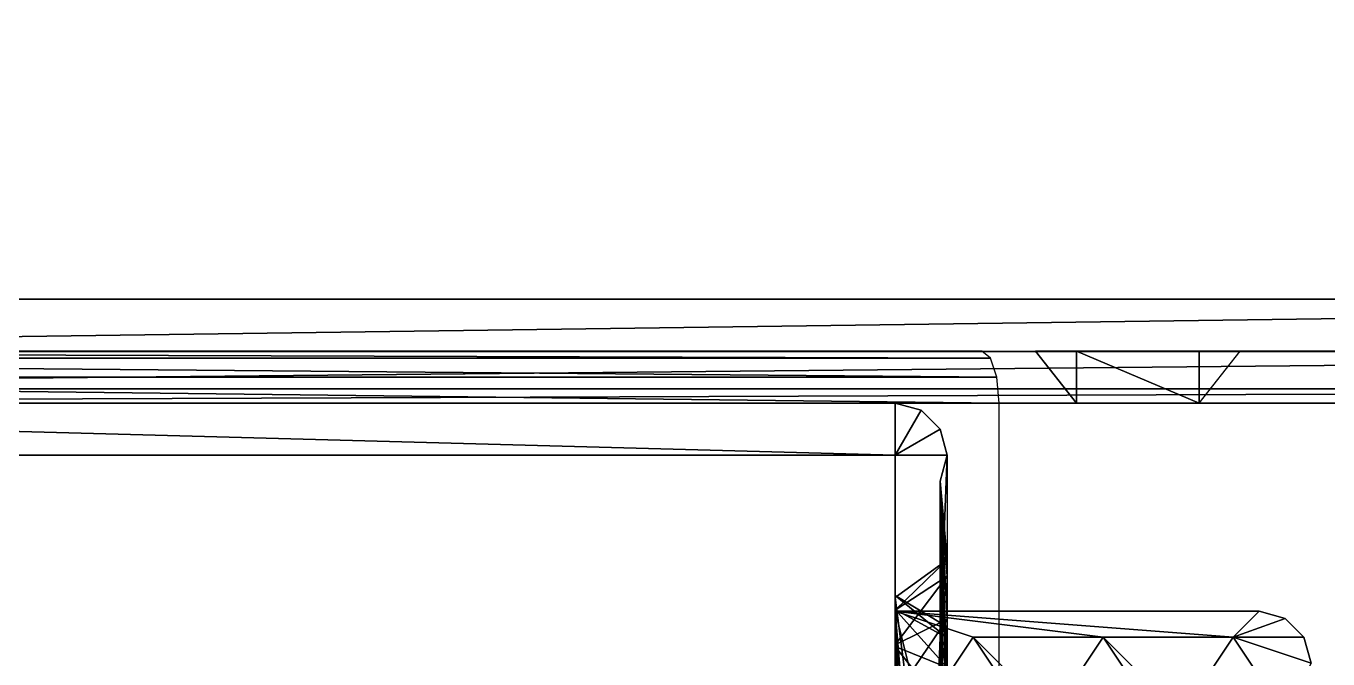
# Model space of a CAD drawing. Extents: x -226 to 261, y -163 to 113.
# Drawn here: x 23.2 to 85.8, y -82.3 to -51.9 of the extents above; entities that cross this region are included whole.
import ezdxf

# ---------------------------------------------------------------- set-up
doc = ezdxf.new("R2010")
doc.units = 0
doc.header["$MEASUREMENT"] = 0
doc.layers.get('0').update_dxf_attribs({"linetype": 'CONTINUOUS'})

msp = doc.modelspace()

# ---------------------------------------------------------------- linework, layer by layer
for points in [[(155, 15, -5), (-30, 15, -5), (-30, -65, -5)], [(155, -65, -5), (155, 15, -5), (-30, -65, -5)], [(155, -65, -5), (-30, -65, -5), (-29.9999, -67.5225, -5.6832)], [(155, -67.5225, -5.6832), (155, -65, -5), (-29.9999, -67.5225, -5.6832)], [(-34.1667, -67.5, 12.5), (-34.5833, -67.8349, 13.75), (69.5833, -67.8349, 13.75)], [(-34.1667, -67.5, 12.5), (69.5833, -67.8349, 13.75), (69.1667, -67.5, 12.5)], [(-32.5, -67.5, 7.5), (-34.1667, -67.5, 12.5), (69.1667, -67.5, 12.5)], [(-32.5, -67.5, 7.5), (69.1667, -67.5, 12.5), (67.5, -67.5, 7.5)], [(155, -67.5225, -5.6832), (-29.9999, -67.5225, -5.6832), (-29.9999, -69.3168, -7.4775)], [(155, -69.3168, -7.4775), (155, -67.5225, -5.6832), (-29.9999, -69.3168, -7.4775)], [(73.7188, -70, -27.8945), (73.7188, -67.5, -20), (71.75, -67.5, -20)], [(71.75, -67.5, -28.4109), (73.7188, -70, -27.8945), (71.75, -67.5, -20)], [(73.7188, -70, -33.8153), (73.7188, -67.5, -25.9209), (71.75, -67.5, -25.9209)], [(71.75, -67.5, -34.3317), (73.7188, -70, -33.8153), (71.75, -67.5, -25.9209)], [(73.7188, -70, -39.7362), (73.7188, -67.5, -31.8417), (71.75, -67.5, -31.8417)], [(71.75, -67.5, -40.2526), (73.7188, -70, -39.7362), (71.75, -67.5, -31.8417)], [(73.7188, -70, -45.657), (73.7188, -67.5, -37.7626), (71.75, -67.5, -37.7626)], [(71.75, -67.5, -46.1734), (73.7188, -70, -45.657), (71.75, -67.5, -37.7626)], [(73.7188, -70, -57.4987), (73.7188, -67.5, -49.6043), (71.75, -67.5, -49.6043)], [(71.75, -67.5, -58.0152), (73.7188, -70, -57.4987), (71.75, -67.5, -49.6043)], [(73.7188, -70, -63.4196), (73.7188, -67.5, -55.5251), (71.75, -67.5, -55.5251)], [(71.75, -67.5, -63.936), (73.7188, -70, -63.4196), (71.75, -67.5, -55.5251)], [(73.7188, -70, -69.3405), (73.7188, -67.5, -61.446), (71.75, -67.5, -61.446)], [(71.75, -67.5, -69.8569), (73.7188, -70, -69.3405), (71.75, -67.5, -61.446)], [(73.7188, -70, -51.6203), (73.7188, -67.5, -43.7152), (71.75, -67.5, -43.7152)], [(71.75, -67.5, -52.1374), (73.7188, -70, -51.6203), (71.75, -67.5, -43.7152)], [(79.625, -70, -27.8945), (79.625, -67.5, -20), (73.7188, -67.5, -20)], [(73.7188, -70, -27.8945), (79.625, -70, -27.8945), (73.7188, -67.5, -20)], [(79.625, -70, -33.8153), (79.625, -67.5, -25.9209), (73.7188, -67.5, -25.9209)], [(73.7188, -70, -33.8153), (79.625, -70, -33.8153), (73.7188, -67.5, -25.9209)], [(79.625, -70, -39.7362), (79.625, -67.5, -31.8417), (73.7188, -67.5, -31.8417)], [(73.7188, -70, -39.7362), (79.625, -70, -39.7362), (73.7188, -67.5, -31.8417)], [(79.625, -70, -45.657), (79.625, -67.5, -37.7626), (73.7188, -67.5, -37.7626)], [(73.7188, -70, -45.657), (79.625, -70, -45.657), (73.7188, -67.5, -37.7626)], [(79.625, -70, -57.4987), (79.625, -67.5, -49.6043), (73.7188, -67.5, -49.6043)], [(73.7188, -70, -57.4987), (79.625, -70, -57.4987), (73.7188, -67.5, -49.6043)], [(79.625, -70, -63.4196), (79.625, -67.5, -55.5251), (73.7188, -67.5, -55.5251)], [(73.7188, -70, -63.4196), (79.625, -70, -63.4196), (73.7188, -67.5, -55.5251)], [(79.625, -70, -69.3405), (79.625, -67.5, -61.446), (73.7188, -67.5, -61.446)], [(73.7188, -70, -69.3405), (79.625, -70, -69.3405), (73.7188, -67.5, -61.446)], [(79.625, -70, -51.6203), (79.625, -67.5, -43.7152), (73.7188, -67.5, -43.7152)], [(73.7188, -70, -51.6203), (79.625, -70, -51.6203), (73.7188, -67.5, -43.7152)], [(81.5938, -67.5, -28.4109), (81.5938, -67.5, -20), (79.625, -67.5, -20)], [(79.625, -70, -27.8945), (81.5938, -67.5, -28.4109), (79.625, -67.5, -20)], [(81.5938, -67.5, -34.3317), (81.5938, -67.5, -25.9209), (79.625, -67.5, -25.9209)], [(79.625, -70, -33.8153), (81.5938, -67.5, -34.3317), (79.625, -67.5, -25.9209)], [(81.5938, -67.5, -40.2526), (81.5938, -67.5, -31.8417), (79.625, -67.5, -31.8417)], [(79.625, -70, -39.7362), (81.5938, -67.5, -40.2526), (79.625, -67.5, -31.8417)], [(81.5938, -67.5, -46.1734), (81.5938, -67.5, -37.7626), (79.625, -67.5, -37.7626)], [(79.625, -70, -45.657), (81.5938, -67.5, -46.1734), (79.625, -67.5, -37.7626)], [(81.5938, -67.5, -58.0152), (81.5938, -67.5, -49.6043), (79.625, -67.5, -49.6043)], [(79.625, -70, -57.4987), (81.5938, -67.5, -58.0152), (79.625, -67.5, -49.6043)], [(81.5938, -67.5, -63.936), (81.5938, -67.5, -55.5251), (79.625, -67.5, -55.5251)], [(79.625, -70, -63.4196), (81.5938, -67.5, -63.936), (79.625, -67.5, -55.5251)], [(81.5938, -67.5, -69.8569), (81.5938, -67.5, -61.446), (79.625, -67.5, -61.446)], [(79.625, -70, -69.3405), (81.5938, -67.5, -69.8569), (79.625, -67.5, -61.446)], [(81.5938, -67.5, -52.1374), (81.5938, -67.5, -43.7152), (79.625, -67.5, -43.7152)], [(79.625, -70, -51.6203), (81.5938, -67.5, -52.1374), (79.625, -67.5, -43.7152)], [(87.5, -67.5, -28.4109), (87.5, -67.5, -20), (81.5938, -67.5, -20)], [(81.5938, -67.5, -28.4109), (87.5, -67.5, -28.4109), (81.5938, -67.5, -20)], [(87.5, -67.5, -34.3317), (87.5, -67.5, -25.9209), (81.5938, -67.5, -25.9209)], [(81.5938, -67.5, -34.3317), (87.5, -67.5, -34.3317), (81.5938, -67.5, -25.9209)], [(87.5, -67.5, -40.2526), (87.5, -67.5, -31.8417), (81.5938, -67.5, -31.8417)], [(81.5938, -67.5, -40.2526), (87.5, -67.5, -40.2526), (81.5938, -67.5, -31.8417)], [(87.5, -67.5, -46.1734), (87.5, -67.5, -37.7626), (81.5938, -67.5, -37.7626)], [(81.5938, -67.5, -46.1734), (87.5, -67.5, -46.1734), (81.5938, -67.5, -37.7626)], [(87.5, -67.5, -58.0152), (87.5, -67.5, -49.6043), (81.5938, -67.5, -49.6043)], [(81.5938, -67.5, -58.0152), (87.5, -67.5, -58.0152), (81.5938, -67.5, -49.6043)], [(87.5, -67.5, -63.936), (87.5, -67.5, -55.5251), (81.5938, -67.5, -55.5251)], [(81.5938, -67.5, -63.936), (87.5, -67.5, -63.936), (81.5938, -67.5, -55.5251)], [(87.5, -67.5, -69.8569), (87.5, -67.5, -61.446), (81.5938, -67.5, -61.446)], [(81.5938, -67.5, -69.8569), (87.5, -67.5, -69.8569), (81.5938, -67.5, -61.446)], [(87.5, -67.5, -52.1374), (87.5, -67.5, -43.7152), (81.5938, -67.5, -43.7152)], [(81.5938, -67.5, -52.1374), (87.5, -67.5, -52.1374), (81.5938, -67.5, -43.7152)], [(-34.5833, -67.8349, 13.75), (-34.8884, -68.75, 14.6651), (69.8884, -68.75, 14.6651)], [(-34.5833, -67.8349, 13.75), (69.8884, -68.75, 14.6651), (69.5833, -67.8349, 13.75)], [(-34.8884, -68.75, 14.6651), (-35, -70, 15), (70, -70, 15)], [(-34.8884, -68.75, 14.6651), (70, -70, 15), (69.8884, -68.75, 14.6651)], [(155, -69.3168, -7.4775), (-29.9999, -69.3168, -7.4775), (-29.9999, -70, -10)], [(155, -70, -10), (155, -69.3168, -7.4775), (-29.9999, -70, -10)], [(-35, -70, 15), (-35, -140, 15), (70, -140, 15)], [(70, -140, 15), (70, -70, 15), (-35, -70, 15)], [(75.0001, -70, -20), (155, -70, -10), (-29.9999, -70, -10)], [(73.7388, -70, -20.3416), (75.0001, -70, -20), (-29.9999, -70, -10)], [(72.8417, -70, -21.2387), (73.7388, -70, -20.3416), (-29.9999, -70, -10)], [(72.5001, -70, -22.5), (72.8417, -70, -21.2387), (-29.9999, -70, -10)], [(72.5001, -70, -67.5), (72.5001, -70, -22.5), (-29.9999, -70, -10)], [(72.5001, -70, -67.5), (-29.9999, -70, -10), (-29.9999, -70, -100)], [(72.8417, -70, -68.7612), (72.5001, -70, -67.5), (-29.9999, -70, -100)], [(73.7388, -70, -69.6584), (72.8417, -70, -68.7612), (-29.9999, -70, -100)], [(75.0001, -70, -70), (73.7388, -70, -69.6584), (-29.9999, -70, -100)], [(155, -70, -100), (75.0001, -70, -70), (-29.9999, -70, -100)], [(65, -70, -95), (-27.5, -70, -95), (-27.5, -70, 15)], [(65, -70, -95), (-27.5, -70, 15), (65, -70, 15)], [(65, -72.5, -97.5), (-27.5, -72.5, -97.5), (-27.5, -70, -95)], [(-27.5, -70, -95), (65, -70, -95), (65, -72.5, -97.5)], [(65, -70, -95), (66.25, -70.3349, -95), (66.25, -70.3349, 15)], [(65, -70, -95), (66.25, -70.3349, 15), (65, -70, 15)], [(65, -72.5, -97.5), (65, -70, -95), (66.25, -70.3349, -95)], [(155, -70, -10), (75.0001, -70, -20), (110, -70, -20)], [(110, -70, -70), (75.0001, -70, -70), (155, -70, -100)], [(65, -72.5, -97.5), (66.25, -70.3349, -95), (67.1651, -71.25, -95)], [(66.25, -70.3349, -95), (67.1651, -71.25, -95), (67.1651, -71.25, 15)], [(66.25, -70.3349, -95), (67.1651, -71.25, 15), (66.25, -70.3349, 15)], [(65, -72.5, -97.5), (67.1651, -71.25, -95), (67.5, -72.5, -95)], [(67.1651, -71.25, -95), (67.5, -72.5, -95), (67.5, -72.5, 15)], [(67.1651, -71.25, -95), (67.5, -72.5, 15), (67.1651, -71.25, 15)], [(-27.5, -72.5, -97.5), (65, -72.5, -97.5), (65, -137.5, -97.5)], [(65, -137.5, -97.5), (-27.5, -137.5, -97.5), (-27.5, -72.5, -97.5)], [(65, -137.5, -97.5), (65, -72.5, -97.5), (67.5, -72.5, -95)], [(67.5, -72.5, -95), (67.5, -137.5, -95), (65, -137.5, -97.5)], [(67.5, -72.5, -95), (67.1651, -73.75, -95), (67.1651, -73.75, 15)], [(67.5, -72.5, -95), (67.1651, -73.75, 15), (67.5, -72.5, 15)], [(67.1651, -73.75, -95), (67.5, -77.5351, -64.823), (67.5, -98.6752, -85.7538)], [(67.1651, -73.75, -95), (67.5, -98.6752, -85.7538), (67.5, -99.6376, -86.6311)], [(67.1651, -73.75, -95), (67.5, -99.6376, -86.6311), (67.5, -102.199, -88.5612)], [(67.1651, -73.75, -95), (67.5, -102.199, -88.5612), (67.5, -105.872, -90.4913)], [(67.1651, -73.75, -95), (67.5, -105.872, -90.4913), (67.5, -110.168, -91.3687)], [(67.1651, -73.75, -95), (67.5, -110.168, -91.3687), (67.1651, -136.25, -95)], [(67.1651, -136.25, 15), (67.5, -86.9964, 8.8225), (67.1651, -73.75, 15)], [(67.1651, -73.75, 15), (67.5, -86.9964, 8.8225), (67.5, -83.4011, 8.0575)], [(67.1651, -73.75, 15), (67.5, -83.4011, 8.0575), (67.5, -80.384, 6.0019)], [(67.1651, -73.75, 15), (67.5, -80.384, 6.0019), (67.5, -78.3078, 3.0146)], [(67.1651, -73.75, 15), (67.5, -78.3078, 3.0146), (67.5, -77.5351, -0.5451)], [(67.5, -77.5351, -0.5451), (67.5, -77.5351, -64.823), (67.1651, -73.75, -95)], [(67.1651, -73.75, -95), (67.1651, -73.75, 15), (67.5, -77.5351, -0.5451)], [(65, -79.9474, 2.3582), (67.5, -78.3078, 3.0146), (67.5, -77.5351, -0.5451)], [(65, -79.338, -0.6138), (65, -79.9474, 2.3582), (67.5, -77.5351, -0.5451)], [(65, -79.338, -64.0836), (67.5, -77.5351, -64.823), (67.5, -98.6752, -85.7538)], [(65, -79.338, -0.6138), (67.5, -77.5351, -0.5451), (67.5, -77.5351, -64.823)], [(65, -79.338, -64.0836), (65, -79.338, -0.6138), (67.5, -77.5351, -64.823)], [(65, -81.607, 4.7909), (67.5, -80.384, 6.0019), (67.5, -78.3078, 3.0146)], [(65, -79.9474, 2.3582), (65, -81.607, 4.7909), (67.5, -78.3078, 3.0146)], [(65, -79.25, -1.2225), (65, -107.664, -41.0079), (65, -103.249, -26.4237)], [(65, -107.664, -41.0079), (65, -79.25, -1.2225), (65, -79.25, -64.0607)], [(65, -79.25, -1.2225), (65, -103.249, -26.4237), (65, -103.362, -25.8705)], [(65, -79.25, -1.2225), (65, -103.362, -25.8705), (65, -103.75, -25.2372)], [(65, -107.996, -41.6633), (65, -107.664, -41.0079), (65, -79.25, -64.0607)], [(65, -107.996, -41.6633), (65, -79.25, -64.0607), (65, -99.4737, -84.2844)], [(65, -79.25, -1.2225), (65, -103.75, -25.2372), (65, -104.334, -24.7164)], [(65, -79.25, -1.2225), (65, -104.334, -24.7164), (65, -105.037, -24.5)], [(65, -79.9095, 1.9381), (65, -79.25, -1.2225), (65, -105.037, -24.5)], [(65, -79.25, -1.2225), (65, -79.9095, 1.9381), (67.5, -81.2703, 1.3975)], [(65, -79.25, -1.2225), (67.5, -81.2703, 1.3975), (67.5, -80.75, -1.2775)], [(65, -99.4737, -84.2844), (65, -79.25, -64.0607), (67.5, -80.75, -63.4393)], [(65, -79.25, -64.0607), (65, -79.25, -1.2225), (67.5, -80.75, -1.2775)], [(65, -79.25, -64.0607), (67.5, -80.75, -1.2775), (67.5, -80.75, -63.4393)], [(65, -99.9431, -84.4847), (65, -79.338, -64.0836), (67.5, -98.6752, -85.7538)], [(65, -81.6939, 4.5561), (65, -79.9095, 1.9381), (65, -105.037, -24.5)], [(65, -79.9095, 1.9381), (65, -81.6939, 4.5561), (67.5, -82.7023, 3.5477)], [(65, -79.9095, 1.9381), (67.5, -82.7023, 3.5477), (67.5, -81.2703, 1.3975)], [(65, -80, -95), (65, -130, -95), (66.25, -125, -95)], [(81.25, -81.25, -95), (82.5, -80, -95), (65, -80, -95)], [(75, -81.25, -95), (81.25, -81.25, -95), (65, -80, -95)], [(68.75, -81.25, -95), (75, -81.25, -95), (65, -80, -95)], [(66.25, -85, -95), (68.75, -81.25, -95), (65, -80, -95)], [(65, -80, -95), (66.25, -125, -95), (66.25, -115, -95)], [(65, -80, -95), (66.25, -115, -95), (66.25, -105, -95)], [(65, -80, -95), (66.25, -105, -95), (66.25, -95, -95)], [(66.25, -85, -95), (65, -80, -95), (66.25, -95, -95)], [(65, -130, -95), (65, -80, -95), (65, -80, -97.5)], [(65, -130, -95), (65, -80, -97.5), (65, -130, -97.5)], [(65, -80, -95), (82.5, -80, -95), (82.5, -80, -97.5)], [(65, -80, -95), (82.5, -80, -97.5), (65, -80, -97.5)], [(66.25, -125, -97.5), (65, -130, -97.5), (65, -80, -97.5)], [(65, -80, -97.5), (82.5, -80, -97.5), (81.25, -81.25, -97.5)], [(65, -80, -97.5), (81.25, -81.25, -97.5), (75, -81.25, -97.5)], [(65, -80, -97.5), (75, -81.25, -97.5), (68.75, -81.25, -97.5)], [(65, -80, -97.5), (68.75, -81.25, -97.5), (66.25, -85, -97.5)], [(66.25, -115, -97.5), (66.25, -125, -97.5), (65, -80, -97.5)], [(66.25, -105, -97.5), (66.25, -115, -97.5), (65, -80, -97.5)], [(66.25, -95, -97.5), (66.25, -105, -97.5), (65, -80, -97.5)], [(66.25, -95, -97.5), (65, -80, -97.5), (66.25, -85, -97.5)], [(81.25, -81.25, -95), (83.7612, -80.3416, -95), (82.5, -80, -95)], [(82.5, -80, -97.5), (83.7612, -80.3416, -97.5), (81.25, -81.25, -97.5)], [(82.5, -80, -95), (83.7612, -80.3416, -95), (83.7612, -80.3416, -97.5)], [(82.5, -80, -95), (83.7612, -80.3416, -97.5), (82.5, -80, -97.5)], [(65, -84.0641, 6.4342), (67.5, -83.4011, 8.0575), (67.5, -80.384, 6.0019)], [(65, -81.607, 4.7909), (65, -84.0641, 6.4342), (67.5, -80.384, 6.0019)], [(65, -99.4737, -84.2844), (67.5, -80.75, -63.4393), (67.5, -100.526, -83.2156)], [(67.5, -101.751, -26.6535), (67.5, -106.243, -41.4921), (67.5, -80.75, -1.2775)], [(67.5, -80.75, -63.4393), (67.5, -80.75, -1.2775), (67.5, -106.243, -41.4921)], [(67.5, -101.916, -25.3005), (67.5, -101.751, -26.6535), (67.5, -80.75, -1.2775)], [(67.5, -102.613, -24.1316), (67.5, -101.916, -25.3005), (67.5, -80.75, -1.2775)], [(67.5, -80.75, -63.4393), (67.5, -106.243, -41.4921), (67.5, -106.744, -42.4994)], [(67.5, -100.526, -83.2156), (67.5, -80.75, -63.4393), (67.5, -106.744, -42.4994)], [(67.5, -103.682, -23.3102), (67.5, -102.613, -24.1316), (67.5, -80.75, -1.2775)], [(67.5, -104.963, -23), (67.5, -103.682, -23.3102), (67.5, -80.75, -1.2775)], [(67.5, -104.963, -23), (67.5, -80.75, -1.2775), (67.5, -81.2703, 1.3975)], [(81.25, -81.25, -95), (84.6584, -81.2388, -95), (83.7612, -80.3416, -95)], [(83.7612, -80.3416, -97.5), (84.6584, -81.2388, -97.5), (81.25, -81.25, -97.5)], [(83.7612, -80.3416, -95), (84.6584, -81.2388, -95), (84.6584, -81.2388, -97.5)], [(83.7612, -80.3416, -95), (84.6584, -81.2388, -97.5), (83.7612, -80.3416, -97.5)], [(68.75, -81.25, -95), (66.25, -85, -95), (66.25, -85, -97.5)], [(68.75, -81.25, -95), (66.25, -85, -97.5), (68.75, -81.25, -97.5)], [(67.5, -104.963, -23), (67.5, -81.2703, 1.3975), (67.5, -82.7023, 3.5477)], [(72.5, -85, -95), (68.75, -81.25, -95), (71.25, -85, -95)], [(68.75, -81.25, -95), (72.5, -85, -95), (75, -81.25, -95)], [(71.25, -85, -95), (68.75, -81.25, -95), (68.75, -81.25, -97.5)], [(71.25, -85, -95), (68.75, -81.25, -97.5), (71.25, -85, -97.5)], [(71.25, -85, -97.5), (68.75, -81.25, -97.5), (72.5, -85, -97.5)], [(75, -81.25, -97.5), (72.5, -85, -97.5), (68.75, -81.25, -97.5)], [(75, -81.25, -95), (72.5, -85, -95), (72.5, -85, -97.5)], [(75, -81.25, -95), (72.5, -85, -97.5), (75, -81.25, -97.5)], [(78.75, -85, -95), (81.25, -81.25, -95), (75, -81.25, -95)], [(78.75, -85, -95), (75, -81.25, -95), (77.5, -85, -95)], [(77.5, -85, -95), (75, -81.25, -95), (75, -81.25, -97.5)], [(77.5, -85, -95), (75, -81.25, -97.5), (77.5, -85, -97.5)], [(75, -81.25, -97.5), (81.25, -81.25, -97.5), (78.75, -85, -97.5)], [(77.5, -85, -97.5), (75, -81.25, -97.5), (78.75, -85, -97.5)], [(81.25, -81.25, -95), (78.75, -85, -95), (78.75, -85, -97.5)], [(81.25, -81.25, -95), (78.75, -85, -97.5), (81.25, -81.25, -97.5)], [(81.25, -81.25, -95), (85, -82.5, -95), (84.6584, -81.2388, -95)], [(84.6584, -81.2388, -97.5), (85, -82.5, -97.5), (81.25, -81.25, -97.5)], [(81.25, -81.25, -95), (83.75, -85, -95), (85, -82.5, -95)], [(83.75, -85, -95), (81.25, -81.25, -95), (81.25, -81.25, -97.5)], [(83.75, -85, -95), (81.25, -81.25, -97.5), (83.75, -85, -97.5)], [(85, -82.5, -97.5), (83.75, -85, -97.5), (81.25, -81.25, -97.5)], [(84.6584, -81.2388, -95), (85, -82.5, -95), (85, -82.5, -97.5)], [(84.6584, -81.2388, -95), (85, -82.5, -97.5), (84.6584, -81.2388, -97.5)], [(65, -84.3119, 6.3405), (65, -81.6939, 4.5561), (65, -105.037, -24.5)], [(65, -81.6939, 4.5561), (65, -84.3119, 6.3405), (67.5, -84.8526, 4.9797)], [(65, -81.6939, 4.5561), (67.5, -84.8526, 4.9797), (67.5, -82.7023, 3.5477)]]:
    msp.add_3dface(points)

doc.saveas('drawing.dxf')
